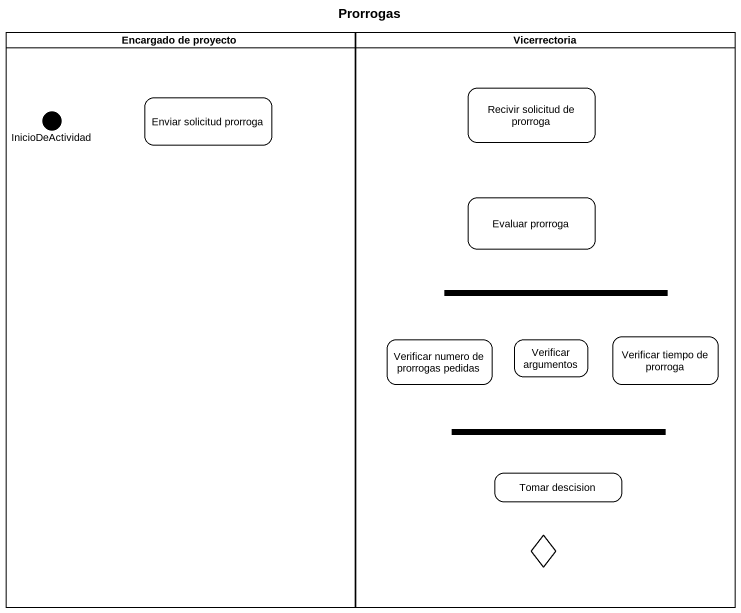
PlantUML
@startuml
title Prorrogas
hide empty description
state "Encargado de proyecto" as Encargado_de_proyecto <<partition>> {
  state InicioDeActividad <<start>>
  state "Enviar solicitud prorroga" as Enviar_solicitud_prorroga
}
state Vicerrectoria <<partition>> {
  state "Recivir solicitud de prorroga" as Recivir_solicitud_de
  state "Evaluar prorroga" as Evaluar_prorroga
  state fork1 <<fork>>
  state "Verificar numero de prorrogas pedidas" as Verificar_numero_de
  state "Verificar argumentos" as Verificar_argumentos
  state "Verificar tiempo de prorroga" as Verificar_tiempo_de_prorroga
  state fork2 <<fork>>
  state "Tomar descision" as Tomar_descision
  state choice1 <<choice>>
}
@enduml
